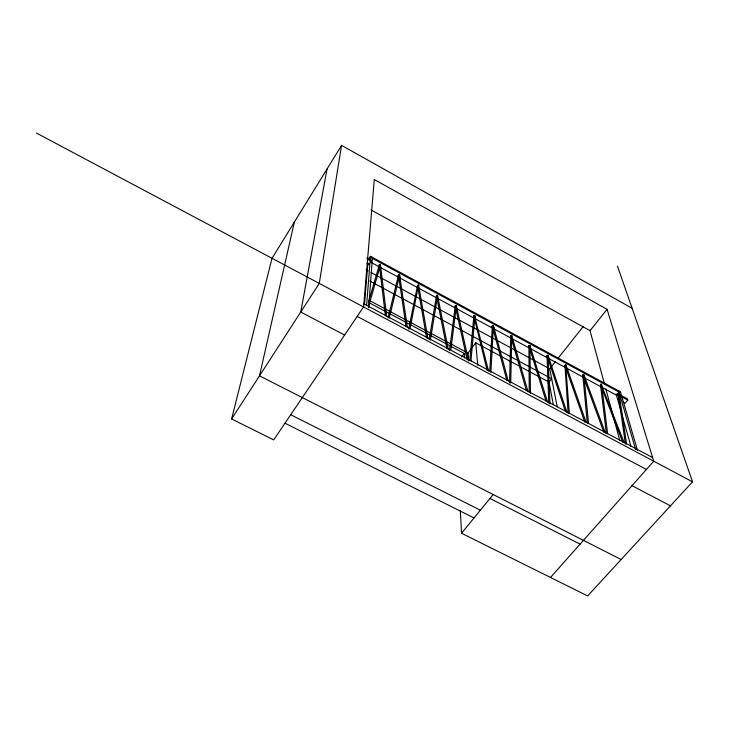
<?xml version="1.0" encoding="UTF-8"?>
<svg xmlns="http://www.w3.org/2000/svg" width="729" height="729" viewBox="0 0 729 729"><rect width="100%" height="100%" fill="white"/><g stroke="black" fill="none" stroke-linecap="round" stroke-linejoin="round"><path stroke-width="1.09" d="M606.318 432.962L600.496 384.666L601.079 384.137L624.106 442.457M386.716 316.559L380.447 264.691L379.809 264.308L379.326 264.919L385.395 315.748M406.044 326.729L398.517 275.252L399.173 274.715L399.638 275.325L389.231 318.172M510.728 383.099L511.794 335.787L527.969 391.491M509.544 382.853L510.719 335.85L511.266 335.468L511.703 336.279L510.737 336.142L526.484 390.68M427.95 338.675L418.674 285.394L417.999 285.03L417.571 285.622L426.565 337.855M418.51 285.167L409.889 329.162M430.383 340.069L437.591 295.874L437.081 295.263L436.471 295.856L446.913 348.763M436.471 295.755C437.719 297.423 437.673 294.161 436.489 295.664L429.19 339.823M468.574 360.591L456.345 305.797L455.671 305.433L455.251 306.062L467.143 359.789M456.354 305.989C454.942 304.394 455.425 307.383 456.336 306.034L450.859 349.756M474.98 316.076L470.961 360.791M490.872 372.528L493.46 325.89L508.268 381.003M489.751 371.179L492.348 325.963L492.968 325.526L493.469 326.082M511.822 336.023L510.71 336.051L511.776 335.777M493.46 325.936L492.804 325.571L492.367 326.155L506.81 380.21M368.655 307.656L372.464 257.373M371.48 256.836L371.398 257.856L619.923 392.539L617.317 395.647L566.962 368.4M366.596 305.405L370.496 256.307L620.461 391.828L637.556 450.677M364.473 304.613L367.908 263.151L368.901 263.661M469.768 360.554L473.868 315.903L474.415 315.511L488.594 371.179M601.607 384.593L607.64 433.901M584.813 422.219L564.984 365.475L565.649 364.874L569.313 413.225M566.078 365.311L565.485 364.864L564.966 365.384L568.128 413.407M368.409 307.091L380.456 264.937L380.037 264.326L379.326 264.818L379.918 265.347M449.52 350.64L455.261 305.825M418.428 285.103L417.644 285.804L418.692 285.495M632.125 308.276L341.573 145.39L319.266 283.399L231.612 418.984L273.703 439.906L363.58 306.955L374.287 179.544L607.075 309.324L653.749 461.202L550.486 577.459M474.953 315.867L474.306 315.557L473.877 316.149L487.136 370.35M327.048 168.973L300.749 312.048L344.598 335.03M408.687 328.925L417.571 285.422M294.361 222.072L259.506 375.845L621.144 559.508M380.447 264.937L380.438 264.727M388.028 317.935L398.526 275.106L399.374 274.787M399.638 275.325L399.456 274.842M231.612 418.984L271.981 258.412L341.573 145.39M398.553 275.061C399.446 276.145 399.683 275.598 398.535 275.316M368.409 302.626L379.335 264.718M473.905 315.867L474.861 316.277L474.424 316.486M418.674 285.64L417.617 285.732M437.573 295.874L436.516 295.965M456.29 306.116L455.261 306.071M368.765 258.913L370.496 256.307M461.685 356.836L464.227 353.419L369.166 302.754M467.654 353.583L471.007 349.073M472.356 347.277L475.709 342.767L549.019 382.087L553.302 404.44M557.175 406.682L549.739 368.801L555.325 361.748M558.122 358.221L583.291 326.483M548.135 383.19L551.689 378.743L369.749 280.993M607.075 309.324L590.043 330.665L370.997 209.916M617.445 266.121L692.55 481.833L587.656 595.93L461.539 533.254L493.178 494.517M620.707 395.255L618.092 398.362L618.438 399.574L621.053 396.467L620.707 395.255L627.414 398.881L627.778 400.103L625.145 403.201L623.049 402.071M588.531 423.449L583.865 374.815L583.391 375.471L583.893 374.87L605.453 433.154M379.855 265.32L379.362 264.982M474.424 316.514L473.886 316.195M618.383 394.526L625.382 444.134M284.993 423.203L474.032 517.964M290.716 414.737L480.356 510.209M489.952 498.463L580.084 544.144M632.007 485.678L670.47 505.844M357.192 316.404L646.441 469.44M36.45 133.07L692.55 481.833M369.548 300.558L468.027 353.091L468.647 361.001M363.835 303.893L652.637 457.584M366.96 263.688L368.81 264.7M366.058 269.794L368.054 270.869M371.052 272.482L549.739 368.801M367.042 257.902L371.225 260.162L371.143 261.192L366.96 258.932M621.053 396.467L627.778 400.103M397.715 275.772L400.567 277.312M491.282 326.419L494.198 327.995M370.997 262.376L417.535 287.554M418.528 288.092L492.394 328.059M494.335 329.107L510.774 338.001M511.74 338.52L565.084 367.38M619.021 393.76L618.101 394.271M600.55 384.803L601.516 384.757L600.496 384.666L622.839 442.439M565.011 365.557L566.05 365.502L564.975 365.429M601.589 384.456L600.896 384.119L600.514 384.712M492.376 326.164L493.424 326.173L492.348 326.018M582.817 375.134C582.653 375.262 584.594 373.731 582.808 375.125L603.904 432.37M566.069 365.22L585.979 421.945M567.007 412.486L547.998 355.296L549.994 404.03M565.485 411.694L547.023 355.752L547.525 355.132L547.998 355.315L547.014 355.661L548.764 403.101M399.61 275.061L407.402 327.567M547.607 402.162L529.91 345.5L530.439 393.359M546.103 401.378L528.926 345.819L529.236 392.412M619.923 392.539L619.577 391.345L616.98 394.444L617.317 395.647M618.684 390.862L635.633 449.656M616.087 393.961L630.931 446.367M589.861 329.973L604.405 383.7M605.817 388.931L619.841 440.726M437.582 295.628L448.317 349.583M619.331 395.118L626.566 443.97M582.799 375.08L587.346 423.622M475.709 342.767L477.777 365.329M464.227 353.419L464.555 357.948M460.318 510.582L461.539 533.254M528.935 345.819L529.91 345.519L528.944 345.774M530.019 345.883L529.218 346.257L530.01 345.929M548.062 355.861L547.06 355.843L547.989 355.88"/></g></svg>
